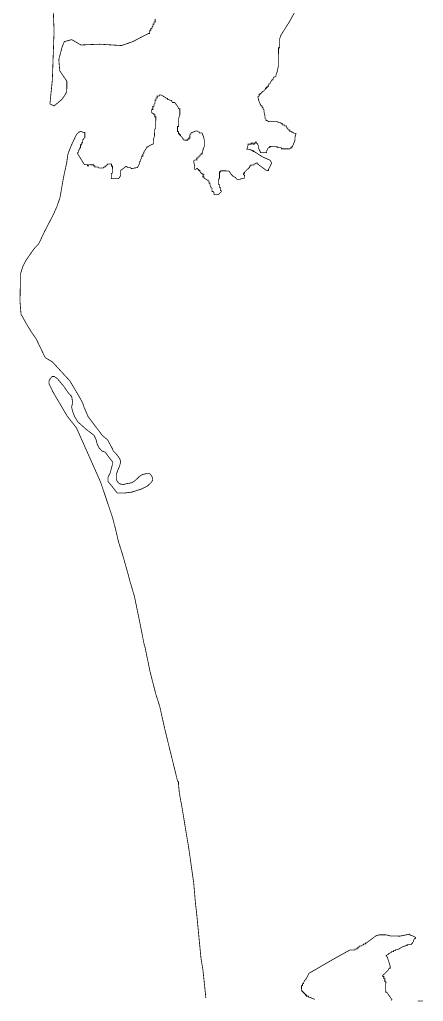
# Model space of a CAD drawing. Header units: metres. Extents: x 257673 to 289848, y 2129691 to 2228029.
# Drawn here: x 260894 to 262431, y 2213084 to 2216820 of the extents above; entities that cross this region are included whole.
import ezdxf

# ---------------------------------------------------------------- set-up
doc = ezdxf.new("R2010")
doc.units = ezdxf.units.M
doc.header["$MEASUREMENT"] = 0
doc.layers.add('HAZARDS LINE', color=1, linetype='Continuous')

msp = doc.modelspace()

# ---------------------------------------------------------------- linework, layer by layer
at = {"layer": 'HAZARDS LINE', "lineweight": 18}
for points in [[(261410.1, 2216822.5, 2.97, 2.97, 0), (261410.1, 2216818.5, 2.97, 2.97, 0), (261410, 2216814.6, 2.97, 2.97, 0), (261410, 2216810.6, 2.97, 2.97, 0), (261406, 2216810.7, 2.97, 2.97, 0), (261405.9, 2216802.7, 2.97, 2.97, 0), (261401.9, 2216802.8, 2.97, 2.97, 0), (261401.9, 2216798.8, 2.97, 2.97, 0), (261401.8, 2216794.9, 2.97, 2.97, 0), (261397.8, 2216791, 2.97, 2.97, 0), (261397.8, 2216787, 2.97, 2.97, 0), (261393.8, 2216787.1, 2.97, 2.97, 0), (261393.7, 2216783.1, 2.97, 2.97, 0), (261393.7, 2216779.2, 2.97, 2.97, 0), (261389.7, 2216779.2, 2.97, 2.97, 0), (261389.7, 2216775.3, 2.97, 2.97, 0), (261389.6, 2216771.3, 2.97, 2.97, 0), (261389.6, 2216767.3, 2.97, 2.97, 0), (261385.6, 2216767.4, 2.97, 2.97, 0), (261369.7, 2216759.7, 2.97, 2.97, 0), (261325.8, 2216736.6, 2.97, 2.97, 0), (261282, 2216721.4, 2.97, 2.97, 0), (261198.9, 2216726.5, 2.97, 2.97, 0), (261127.6, 2216723.6, 2.97, 2.97, 0), (261092.3, 2216743.9, 2.97, 2.97, 0), (261064.4, 2216736.4, 2.97, 2.97, 0), (261056.2, 2216716.7, 2.97, 2.97, 0), (261043.7, 2216669.3, 2.97, 2.97, 0), (261043.6, 2216665.4, 2.97, 2.97, 0), (261047, 2216625.7, 2.97, 2.97, 0), (261054.7, 2216613.7, 2.97, 2.97, 0), (261074.1, 2216585.7, 2.97, 2.97, 0), (261073.9, 2216565.9, 2.97, 2.97, 0), (261073.6, 2216546.1, 2.97, 2.97, 0), (261065.4, 2216530.4, 2.97, 2.97, 0), (261053.3, 2216514.7, 2.97, 2.97, 0), (261025.3, 2216491.4, 2.97, 2.97, 0), (261009.6, 2216499.5, 2.97, 2.97, 0), (261018.8, 2216590.5, 2.97, 2.97, 0), (261025.4, 2216776.5, 2.97, 2.97, 0), (261019.6, 2216927.1, 2.97, 2.97, 0)], [(261603.2, 2213097.1, 2.97, 2.97, 0), (261591.9, 2213204.2, 2.97, 2.97, 0), (261584.6, 2213247.8, 2.97, 2.97, 0), (261567.3, 2213426.3, 2.97, 2.97, 0), (261563.8, 2213454.1, 2.97, 2.97, 0), (261557, 2213533.4, 2.97, 2.97, 0), (261539, 2213660.3, 2.97, 2.97, 0), (261513.5, 2213815.2, 2.97, 2.97, 0), (261502.5, 2213874.7, 2.97, 2.97, 0), (261499, 2213910.4, 2.97, 2.97, 0), (261499.2, 2213918.3, 2.97, 2.97, 0), (261495.3, 2213922.4, 2.97, 2.97, 0), (261446.6, 2214121.1, 2.97, 2.97, 0), (261428, 2214204.5, 2.97, 2.97, 0), (261412.9, 2214252.2, 2.97, 2.97, 0), (261390.4, 2214339.7, 2.97, 2.97, 0), (261371.9, 2214431, 2.97, 2.97, 0), (261368.1, 2214443, 2.97, 2.97, 0), (261345.9, 2214554.2, 2.97, 2.97, 0), (261331.1, 2214625.7, 2.97, 2.97, 0), (261312.2, 2214689.3, 2.97, 2.97, 0), (261308.5, 2214705.2, 2.97, 2.97, 0), (261285.9, 2214784.7, 2.97, 2.97, 0), (261270.7, 2214832.5, 2.97, 2.97, 0), (261259.5, 2214880.2, 2.97, 2.97, 0), (261248.3, 2214923.9, 2.97, 2.97, 0), (261202.7, 2215059.2, 2.97, 2.97, 0), (261156.7, 2215162.8, 2.97, 2.97, 0), (261110.7, 2215266.4, 2.97, 2.97, 0), (261075.7, 2215310.5, 2.97, 2.97, 0), (261021.5, 2215402.4, 2.97, 2.97, 0), (261010, 2215426.3, 2.97, 2.97, 0), (261006.2, 2215434.3, 2.97, 2.97, 0), (261006.3, 2215446.1, 2.97, 2.97, 0), (261014.4, 2215457.9, 2.97, 2.97, 0), (261018.4, 2215461.8, 2.97, 2.97, 0), (261026.3, 2215461.7, 2.97, 2.97, 0), (261038.1, 2215453.6, 2.97, 2.97, 0), (261061.5, 2215425.6, 2.97, 2.97, 0), (261080.9, 2215397.6, 2.97, 2.97, 0), (261092.6, 2215385.5, 2.97, 2.97, 0), (261096.2, 2215361.7, 2.97, 2.97, 0), (261092, 2215345.9, 2.97, 2.97, 0), (261095.7, 2215330, 2.97, 2.97, 0), (261103.4, 2215310.1, 2.97, 2.97, 0), (261115, 2215290.1, 2.97, 2.97, 0), (261146.2, 2215262, 2.97, 2.97, 0), (261177.6, 2215237.8, 2.97, 2.97, 0), (261185.2, 2215221.8, 2.97, 2.97, 0), (261189, 2215205.9, 2.97, 2.97, 0), (261196.7, 2215190, 2.97, 2.97, 0), (261208.4, 2215177.9, 2.97, 2.97, 0), (261220.2, 2215173.8, 2.97, 2.97, 0), (261231.8, 2215157.8, 2.97, 2.97, 0), (261247.4, 2215137.7, 2.97, 2.97, 0), (261247.2, 2215125.9, 2.97, 2.97, 0), (261243, 2215110.1, 2.97, 2.97, 0), (261238.9, 2215094.3, 2.97, 2.97, 0), (261230.7, 2215078.6, 2.97, 2.97, 0), (261230.5, 2215062.7, 2.97, 2.97, 0), (261249.9, 2215038.7, 2.97, 2.97, 0), (261265.5, 2215018.7, 2.97, 2.97, 0), (261293.2, 2215018.3, 2.97, 2.97, 0), (261321, 2215021.8, 2.97, 2.97, 0), (261356.8, 2215033.2, 2.97, 2.97, 0), (261380.7, 2215044.8, 2.97, 2.97, 0), (261396.8, 2215060.4, 2.97, 2.97, 0), (261400.8, 2215068.2, 2.97, 2.97, 0), (261400.9, 2215076.1, 2.97, 2.97, 0), (261393.2, 2215088.1, 2.97, 2.97, 0), (261389.3, 2215092.2, 2.97, 2.97, 0), (261377.4, 2215092.3, 2.97, 2.97, 0), (261361.5, 2215088.6, 2.97, 2.97, 0), (261349.5, 2215080.8, 2.97, 2.97, 0), (261333.5, 2215065.2, 2.97, 2.97, 0), (261321.5, 2215057.5, 2.97, 2.97, 0), (261301.6, 2215053.8, 2.97, 2.97, 0), (261285.7, 2215050.1, 2.97, 2.97, 0), (261273.9, 2215054.2, 2.97, 2.97, 0), (261266.1, 2215062.2, 2.97, 2.97, 0), (261262.3, 2215070.2, 2.97, 2.97, 0), (261262.6, 2215090, 2.97, 2.97, 0), (261266.7, 2215101.8, 2.97, 2.97, 0), (261274.9, 2215121.5, 2.97, 2.97, 0), (261279.1, 2215137.3, 2.97, 2.97, 0), (261275.3, 2215149.2, 2.97, 2.97, 0), (261263.6, 2215165.2, 2.97, 2.97, 0), (261251.9, 2215177.3, 2.97, 2.97, 0), (261244.2, 2215193.2, 2.97, 2.97, 0), (261228.8, 2215221.2, 2.97, 2.97, 0), (261209.2, 2215237.3, 2.97, 2.97, 0), (261182, 2215273.3, 2.97, 2.97, 0), (261154.8, 2215309.4, 2.97, 2.97, 0), (261139.5, 2215345.2, 2.97, 2.97, 0), (261135.7, 2215357.2, 2.97, 2.97, 0), (261128, 2215373.1, 2.97, 2.97, 0), (261116.4, 2215393.1, 2.97, 2.97, 0), (261085.5, 2215445, 2.97, 2.97, 0), (261019.2, 2215517.2, 2.97, 2.97, 0), (260991.7, 2215533.5, 2.97, 2.97, 0), (260980.2, 2215557.4, 2.97, 2.97, 0), (260964.8, 2215589.3, 2.97, 2.97, 0), (260957.1, 2215605.3, 2.97, 2.97, 0), (260937.7, 2215633.3, 2.97, 2.97, 0), (260918.4, 2215665.2, 2.97, 2.97, 0), (260903, 2215693.2, 2.97, 2.97, 0), (260899.1, 2215697.2, 2.97, 2.97, 0), (260899.2, 2215705.1, 2.97, 2.97, 0), (260895.8, 2215744.8, 2.97, 2.97, 0), (260896, 2215760.6, 2.97, 2.97, 0), (260896.5, 2215792.3, 2.97, 2.97, 0), (260897.1, 2215835.8, 2.97, 2.97, 0), (260897.3, 2215847.7, 2.97, 2.97, 0), (260897.3, 2215851.7, 2.97, 2.97, 0), (260901.4, 2215863.5, 2.97, 2.97, 0), (260905.6, 2215879.3, 2.97, 2.97, 0), (260913.8, 2215895, 2.97, 2.97, 0), (260917.8, 2215902.8, 2.97, 2.97, 0), (260942.1, 2215938.1, 2.97, 2.97, 0), (260954.2, 2215953.8, 2.97, 2.97, 0), (260962.2, 2215961.6, 2.97, 2.97, 0), (260966.3, 2215965.5, 2.97, 2.97, 0), (260990.7, 2216016.6, 2.97, 2.97, 0), (261023.3, 2216079.5, 2.97, 2.97, 0), (261035.6, 2216107.1, 2.97, 2.97, 0), (261048, 2216142.6, 2.97, 2.97, 0), (261060.9, 2216217.6, 2.97, 2.97, 0), (261073.7, 2216276.8, 2.97, 2.97, 0), (261078.1, 2216308.5, 2.97, 2.97, 0), (261090.4, 2216340, 2.97, 2.97, 0), (261110.8, 2216383.2, 2.97, 2.97, 0), (261118.9, 2216391, 2.97, 2.97, 0), (261126.8, 2216394.9, 2.97, 2.97, 0), (261130.8, 2216394.8, 2.97, 2.97, 0), (261134.7, 2216390.8, 2.97, 2.97, 0), (261138.7, 2216390.8, 2.97, 2.97, 0), (261142.6, 2216390.7, 2.97, 2.97, 0), (261142.5, 2216382.8, 2.97, 2.97, 0), (261142.4, 2216378.8, 2.97, 2.97, 0), (261142.4, 2216374.9, 2.97, 2.97, 0), (261142.3, 2216370.9, 2.97, 2.97, 0), (261138.3, 2216367, 2.97, 2.97, 0), (261138.3, 2216363, 2.97, 2.97, 0), (261134.3, 2216363.1, 2.97, 2.97, 0), (261134.2, 2216355.2, 2.97, 2.97, 0), (261134.1, 2216351.2, 2.97, 2.97, 0), (261130.2, 2216351.3, 2.97, 2.97, 0), (261130.1, 2216347.3, 2.97, 2.97, 0), (261130.1, 2216343.4, 2.97, 2.97, 0), (261126.1, 2216343.4, 2.97, 2.97, 0), (261126, 2216339.4, 2.97, 2.97, 0), (261126, 2216335.5, 2.97, 2.97, 0), (261125.9, 2216331.5, 2.97, 2.97, 0), (261122, 2216331.6, 2.97, 2.97, 0), (261121.9, 2216327.6, 2.97, 2.97, 0), (261121.9, 2216323.7, 2.97, 2.97, 0), (261117.9, 2216323.7, 2.97, 2.97, 0), (261117.8, 2216319.8, 2.97, 2.97, 0), (261117.8, 2216315.8, 2.97, 2.97, 0), (261113.8, 2216311.9, 2.97, 2.97, 0), (261140.9, 2216268, 2.97, 2.97, 0), (261148.8, 2216267.8, 2.97, 2.97, 0), (261152.7, 2216267.8, 2.97, 2.97, 0), (261152.7, 2216263.8, 2.97, 2.97, 0), (261156.6, 2216263.8, 2.97, 2.97, 0), (261156.7, 2216267.7, 2.97, 2.97, 0), (261160.7, 2216267.7, 2.97, 2.97, 0), (261164.6, 2216267.6, 2.97, 2.97, 0), (261168.6, 2216267.6, 2.97, 2.97, 0), (261172.5, 2216267.5, 2.97, 2.97, 0), (261176.5, 2216267.4, 2.97, 2.97, 0), (261176.4, 2216263.5, 2.97, 2.97, 0), (261180.4, 2216263.4, 2.97, 2.97, 0), (261180.3, 2216259.5, 2.97, 2.97, 0), (261184.3, 2216259.4, 2.97, 2.97, 0), (261188.3, 2216259.4, 2.97, 2.97, 0), (261192.2, 2216259.3, 2.97, 2.97, 0), (261196.1, 2216255.3, 2.97, 2.97, 0), (261200.1, 2216255.2, 2.97, 2.97, 0), (261204, 2216255.2, 2.97, 2.97, 0), (261208, 2216255.1, 2.97, 2.97, 0), (261211.9, 2216255.1, 2.97, 2.97, 0), (261216, 2216259, 2.97, 2.97, 0), (261219.9, 2216258.9, 2.97, 2.97, 0), (261220, 2216262.9, 2.97, 2.97, 0), (261223.9, 2216262.8, 2.97, 2.97, 0), (261224, 2216266.8, 2.97, 2.97, 0), (261228, 2216266.7, 2.97, 2.97, 0), (261228, 2216270.7, 2.97, 2.97, 0), (261232, 2216270.6, 2.97, 2.97, 0), (261235.9, 2216270.5, 2.97, 2.97, 0), (261239.9, 2216270.5, 2.97, 2.97, 0), (261243.8, 2216270.4, 2.97, 2.97, 0), (261243.8, 2216266.5, 2.97, 2.97, 0), (261243.7, 2216262.5, 2.97, 2.97, 0), (261247.7, 2216262.5, 2.97, 2.97, 0), (261247.6, 2216258.5, 2.97, 2.97, 0), (261247.6, 2216254.5, 2.97, 2.97, 0), (261247.5, 2216250.6, 2.97, 2.97, 0), (261247.5, 2216246.6, 2.97, 2.97, 0), (261247.4, 2216242.7, 2.97, 2.97, 0), (261247.3, 2216238.7, 2.97, 2.97, 0), (261247.3, 2216234.7, 2.97, 2.97, 0), (261243.3, 2216234.8, 2.97, 2.97, 0), (261243.3, 2216230.8, 2.97, 2.97, 0), (261243.1, 2216219, 2.97, 2.97, 0), (261243, 2216215, 2.97, 2.97, 0), (261247, 2216214.9, 2.97, 2.97, 0), (261251, 2216214.9, 2.97, 2.97, 0), (261254.9, 2216214.8, 2.97, 2.97, 0), (261258.9, 2216214.8, 2.97, 2.97, 0), (261262.8, 2216214.7, 2.97, 2.97, 0), (261266.8, 2216214.7, 2.97, 2.97, 0), (261270.8, 2216214.6, 2.97, 2.97, 0), (261278.8, 2216226.4, 2.97, 2.97, 0), (261278.9, 2216230.3, 2.97, 2.97, 0), (261279, 2216234.3, 2.97, 2.97, 0), (261279, 2216238.2, 2.97, 2.97, 0), (261279.1, 2216242.2, 2.97, 2.97, 0), (261279.1, 2216246.2, 2.97, 2.97, 0), (261299.2, 2216261.7, 2.97, 2.97, 0), (261303.1, 2216261.7, 2.97, 2.97, 0), (261303.1, 2216257.7, 2.97, 2.97, 0), (261307, 2216257.6, 2.97, 2.97, 0), (261314.9, 2216257.5, 2.97, 2.97, 0), (261318.8, 2216253.5, 2.97, 2.97, 0), (261322.8, 2216253.5, 2.97, 2.97, 0), (261342.6, 2216257.1, 2.97, 2.97, 0), (261350.8, 2216272.9, 2.97, 2.97, 0), (261350.8, 2216276.8, 2.97, 2.97, 0), (261350.9, 2216280.8, 2.97, 2.97, 0), (261354.9, 2216280.7, 2.97, 2.97, 0), (261354.9, 2216284.7, 2.97, 2.97, 0), (261355, 2216288.6, 2.97, 2.97, 0), (261359, 2216292.5, 2.97, 2.97, 0), (261359, 2216296.5, 2.97, 2.97, 0), (261359.1, 2216300.5, 2.97, 2.97, 0), (261363.1, 2216300.4, 2.97, 2.97, 0), (261363.1, 2216304.4, 2.97, 2.97, 0), (261363.2, 2216308.3, 2.97, 2.97, 0), (261367.2, 2216312.2, 2.97, 2.97, 0), (261367.2, 2216316.2, 2.97, 2.97, 0), (261375.3, 2216328, 2.97, 2.97, 0), (261379.4, 2216335.8, 2.97, 2.97, 0), (261383.4, 2216335.8, 2.97, 2.97, 0), (261387.4, 2216339.7, 2.97, 2.97, 0), (261403.3, 2216347.4, 2.97, 2.97, 0), (261403.4, 2216351.3, 2.97, 2.97, 0), (261403.4, 2216355.3, 2.97, 2.97, 0), (261403.5, 2216359.2, 2.97, 2.97, 0), (261403.6, 2216363.2, 2.97, 2.97, 0), (261407.7, 2216379, 2.97, 2.97, 0), (261408, 2216394.8, 2.97, 2.97, 0), (261408, 2216398.8, 2.97, 2.97, 0), (261408.1, 2216402.7, 2.97, 2.97, 0), (261412.1, 2216406.6, 2.97, 2.97, 0), (261412.2, 2216410.6, 2.97, 2.97, 0), (261412.2, 2216414.6, 2.97, 2.97, 0), (261412.3, 2216418.5, 2.97, 2.97, 0), (261412.3, 2216422.5, 2.97, 2.97, 0), (261412.4, 2216426.4, 2.97, 2.97, 0), (261412.4, 2216430.4, 2.97, 2.97, 0), (261412.5, 2216434.3, 2.97, 2.97, 0), (261412.6, 2216438.3, 2.97, 2.97, 0), (261412.6, 2216442.3, 2.97, 2.97, 0), (261412.7, 2216446.2, 2.97, 2.97, 0), (261412.7, 2216450.2, 2.97, 2.97, 0), (261408.8, 2216450.2, 2.97, 2.97, 0), (261408.8, 2216454.2, 2.97, 2.97, 0), (261408.9, 2216458.2, 2.97, 2.97, 0), (261404.9, 2216458.2, 2.97, 2.97, 0), (261405, 2216462.2, 2.97, 2.97, 0), (261401, 2216462.2, 2.97, 2.97, 0), (261397.1, 2216466.3, 2.97, 2.97, 0), (261397.2, 2216470.2, 2.97, 2.97, 0), (261397.2, 2216474.2, 2.97, 2.97, 0), (261397.3, 2216478.1, 2.97, 2.97, 0), (261401.2, 2216478.1, 2.97, 2.97, 0), (261401.3, 2216482, 2.97, 2.97, 0), (261401.4, 2216486, 2.97, 2.97, 0), (261401.4, 2216490, 2.97, 2.97, 0), (261405.4, 2216489.9, 2.97, 2.97, 0), (261405.4, 2216493.9, 2.97, 2.97, 0), (261405.5, 2216497.8, 2.97, 2.97, 0), (261409.5, 2216501.7, 2.97, 2.97, 0), (261409.6, 2216505.7, 2.97, 2.97, 0), (261409.6, 2216509.6, 2.97, 2.97, 0), (261409.7, 2216513.6, 2.97, 2.97, 0), (261413.6, 2216513.5, 2.97, 2.97, 0), (261413.7, 2216517.5, 2.97, 2.97, 0), (261413.7, 2216521.5, 2.97, 2.97, 0), (261417.7, 2216521.4, 2.97, 2.97, 0), (261417.8, 2216525.4, 2.97, 2.97, 0), (261417.8, 2216529.3, 2.97, 2.97, 0), (261421.8, 2216529.3, 2.97, 2.97, 0), (261425.7, 2216529.2, 2.97, 2.97, 0), (261425.8, 2216533.2, 2.97, 2.97, 0), (261429.8, 2216533.1, 2.97, 2.97, 0), (261433.7, 2216533, 2.97, 2.97, 0), (261453.3, 2216520.9, 2.97, 2.97, 0), (261457.3, 2216520.8, 2.97, 2.97, 0), (261457.2, 2216516.9, 2.97, 2.97, 0), (261469.1, 2216512.7, 2.97, 2.97, 0), (261473, 2216512.7, 2.97, 2.97, 0), (261473, 2216508.7, 2.97, 2.97, 0), (261476.9, 2216504.7, 2.97, 2.97, 0), (261480.8, 2216504.7, 2.97, 2.97, 0), (261484.8, 2216504.6, 2.97, 2.97, 0), (261496.4, 2216488.6, 2.97, 2.97, 0), (261500.3, 2216480.6, 2.97, 2.97, 0), (261504.2, 2216480.6, 2.97, 2.97, 0), (261504.2, 2216476.6, 2.97, 2.97, 0), (261504.1, 2216472.6, 2.97, 2.97, 0), (261504.1, 2216468.7, 2.97, 2.97, 0), (261504, 2216464.7, 2.97, 2.97, 0), (261503.9, 2216456.8, 2.97, 2.97, 0), (261499.8, 2216445, 2.97, 2.97, 0), (261499.7, 2216441, 2.97, 2.97, 0), (261499.7, 2216437.1, 2.97, 2.97, 0), (261499.6, 2216433.1, 2.97, 2.97, 0), (261499.5, 2216429.1, 2.97, 2.97, 0), (261499.5, 2216425.2, 2.97, 2.97, 0), (261499.4, 2216421.2, 2.97, 2.97, 0), (261499.4, 2216417.3, 2.97, 2.97, 0), (261499.3, 2216413.3, 2.97, 2.97, 0), (261495.4, 2216413.4, 2.97, 2.97, 0), (261495.3, 2216409.4, 2.97, 2.97, 0), (261495.2, 2216405.4, 2.97, 2.97, 0), (261495.2, 2216401.5, 2.97, 2.97, 0), (261495.1, 2216397.5, 2.97, 2.97, 0), (261495.1, 2216393.6, 2.97, 2.97, 0), (261499, 2216393.5, 2.97, 2.97, 0), (261499, 2216389.5, 2.97, 2.97, 0), (261498.9, 2216385.6, 2.97, 2.97, 0), (261502.9, 2216385.5, 2.97, 2.97, 0), (261502.8, 2216381.6, 2.97, 2.97, 0), (261506.8, 2216381.5, 2.97, 2.97, 0), (261506.7, 2216377.6, 2.97, 2.97, 0), (261510.6, 2216373.5, 2.97, 2.97, 0), (261514.5, 2216369.5, 2.97, 2.97, 0), (261514.5, 2216365.6, 2.97, 2.97, 0), (261518.4, 2216365.5, 2.97, 2.97, 0), (261518.4, 2216361.5, 2.97, 2.97, 0), (261522.3, 2216361.5, 2.97, 2.97, 0), (261526.3, 2216361.4, 2.97, 2.97, 0), (261530.2, 2216361.4, 2.97, 2.97, 0), (261534.2, 2216361.3, 2.97, 2.97, 0), (261534.3, 2216365.3, 2.97, 2.97, 0), (261538.2, 2216365.2, 2.97, 2.97, 0), (261538.3, 2216369.2, 2.97, 2.97, 0), (261542.2, 2216369.1, 2.97, 2.97, 0), (261542.3, 2216373.1, 2.97, 2.97, 0), (261542.3, 2216377, 2.97, 2.97, 0), (261542.4, 2216381, 2.97, 2.97, 0), (261542.5, 2216385, 2.97, 2.97, 0), (261546.4, 2216384.9, 2.97, 2.97, 0), (261546.5, 2216388.9, 2.97, 2.97, 0), (261566.4, 2216396.5, 2.97, 2.97, 0), (261570.3, 2216396.4, 2.97, 2.97, 0), (261574.2, 2216392.4, 2.97, 2.97, 0), (261578.2, 2216392.4, 2.97, 2.97, 0), (261578.1, 2216388.4, 2.97, 2.97, 0), (261582.1, 2216388.4, 2.97, 2.97, 0), (261586.1, 2216388.3, 2.97, 2.97, 0), (261590, 2216388.2, 2.97, 2.97, 0), (261590, 2216384.3, 2.97, 2.97, 0), (261593.8, 2216376.3, 2.97, 2.97, 0), (261597.5, 2216360.4, 2.97, 2.97, 0), (261597.4, 2216352.5, 2.97, 2.97, 0), (261597.3, 2216340.6, 2.97, 2.97, 0), (261597.2, 2216336.7, 2.97, 2.97, 0), (261593.1, 2216328.8, 2.97, 2.97, 0), (261593.1, 2216324.8, 2.97, 2.97, 0), (261588.9, 2216313, 2.97, 2.97, 0), (261588.9, 2216309, 2.97, 2.97, 0), (261584.9, 2216309.1, 2.97, 2.97, 0), (261584.9, 2216305.1, 2.97, 2.97, 0), (261580.9, 2216305.2, 2.97, 2.97, 0), (261580.9, 2216301.2, 2.97, 2.97, 0), (261576.9, 2216301.3, 2.97, 2.97, 0), (261576.8, 2216297.3, 2.97, 2.97, 0), (261572.9, 2216297.4, 2.97, 2.97, 0), (261572.8, 2216293.4, 2.97, 2.97, 0), (261568.9, 2216293.5, 2.97, 2.97, 0), (261568.8, 2216289.5, 2.97, 2.97, 0), (261568.8, 2216285.6, 2.97, 2.97, 0), (261564.8, 2216285.6, 2.97, 2.97, 0), (261560.8, 2216285.7, 2.97, 2.97, 0), (261556.8, 2216281.8, 2.97, 2.97, 0), (261560.5, 2216261.9, 2.97, 2.97, 0), (261560.4, 2216258, 2.97, 2.97, 0), (261560.4, 2216254, 2.97, 2.97, 0), (261560.3, 2216250.1, 2.97, 2.97, 0), (261564.3, 2216250, 2.97, 2.97, 0), (261568.3, 2216253.9, 2.97, 2.97, 0), (261572.3, 2216253.8, 2.97, 2.97, 0), (261572.2, 2216249.9, 2.97, 2.97, 0), (261576.2, 2216249.8, 2.97, 2.97, 0), (261576.1, 2216245.9, 2.97, 2.97, 0), (261580.1, 2216245.8, 2.97, 2.97, 0), (261580, 2216241.9, 2.97, 2.97, 0), (261587.8, 2216233.8, 2.97, 2.97, 0), (261591.8, 2216233.8, 2.97, 2.97, 0), (261591.7, 2216229.8, 2.97, 2.97, 0), (261595.7, 2216229.7, 2.97, 2.97, 0), (261591.7, 2216225.8, 2.97, 2.97, 0), (261591.6, 2216221.9, 2.97, 2.97, 0), (261595.6, 2216221.8, 2.97, 2.97, 0), (261595.5, 2216217.9, 2.97, 2.97, 0), (261607.3, 2216209.8, 2.97, 2.97, 0), (261611.2, 2216209.7, 2.97, 2.97, 0), (261611.2, 2216205.8, 2.97, 2.97, 0), (261615.1, 2216205.7, 2.97, 2.97, 0), (261615.1, 2216201.7, 2.97, 2.97, 0), (261615, 2216197.8, 2.97, 2.97, 0), (261619, 2216197.7, 2.97, 2.97, 0), (261618.9, 2216193.8, 2.97, 2.97, 0), (261618.9, 2216189.8, 2.97, 2.97, 0), (261622.7, 2216181.8, 2.97, 2.97, 0), (261626.6, 2216177.8, 2.97, 2.97, 0), (261626.5, 2216173.9, 2.97, 2.97, 0), (261626.5, 2216169.9, 2.97, 2.97, 0), (261626.4, 2216165.9, 2.97, 2.97, 0), (261630.4, 2216165.9, 2.97, 2.97, 0), (261634.3, 2216161.9, 2.97, 2.97, 0), (261634.2, 2216157.9, 2.97, 2.97, 0), (261634.2, 2216153.9, 2.97, 2.97, 0), (261638.1, 2216153.9, 2.97, 2.97, 0), (261642.1, 2216153.8, 2.97, 2.97, 0), (261646.1, 2216153.8, 2.97, 2.97, 0), (261650, 2216153.7, 2.97, 2.97, 0), (261662.1, 2216165.4, 2.97, 2.97, 0), (261662.1, 2216169.4, 2.97, 2.97, 0), (261658.2, 2216169.4, 2.97, 2.97, 0), (261658.2, 2216173.4, 2.97, 2.97, 0), (261658.3, 2216181.3, 2.97, 2.97, 0), (261654.4, 2216181.4, 2.97, 2.97, 0), (261654.4, 2216185.3, 2.97, 2.97, 0), (261654.5, 2216189.3, 2.97, 2.97, 0), (261654.5, 2216193.3, 2.97, 2.97, 0), (261650.6, 2216193.3, 2.97, 2.97, 0), (261650.6, 2216197.3, 2.97, 2.97, 0), (261650.8, 2216205.2, 2.97, 2.97, 0), (261650.8, 2216209.2, 2.97, 2.97, 0), (261650.9, 2216213.1, 2.97, 2.97, 0), (261654.8, 2216213.1, 2.97, 2.97, 0), (261654.9, 2216217, 2.97, 2.97, 0), (261654.9, 2216221, 2.97, 2.97, 0), (261655, 2216224.9, 2.97, 2.97, 0), (261655.1, 2216228.9, 2.97, 2.97, 0), (261655.1, 2216232.9, 2.97, 2.97, 0), (261655.2, 2216236.8, 2.97, 2.97, 0), (261655.2, 2216240.8, 2.97, 2.97, 0), (261659.2, 2216240.7, 2.97, 2.97, 0), (261659.2, 2216244.7, 2.97, 2.97, 0), (261663.2, 2216244.6, 2.97, 2.97, 0), (261667.2, 2216244.6, 2.97, 2.97, 0), (261671.1, 2216244.5, 2.97, 2.97, 0), (261675.1, 2216244.4, 2.97, 2.97, 0), (261679, 2216244.4, 2.97, 2.97, 0), (261683, 2216244.3, 2.97, 2.97, 0), (261686.9, 2216244.3, 2.97, 2.97, 0), (261690.9, 2216244.2, 2.97, 2.97, 0), (261698.7, 2216232.2, 2.97, 2.97, 0), (261706.5, 2216224.2, 2.97, 2.97, 0), (261714.3, 2216220.1, 2.97, 2.97, 0), (261718.2, 2216216.1, 2.97, 2.97, 0), (261722.1, 2216212.1, 2.97, 2.97, 0), (261726.1, 2216212, 2.97, 2.97, 0), (261730, 2216212, 2.97, 2.97, 0), (261734, 2216211.9, 2.97, 2.97, 0), (261738, 2216215.8, 2.97, 2.97, 0), (261742, 2216215.8, 2.97, 2.97, 0), (261745.9, 2216215.7, 2.97, 2.97, 0), (261749.9, 2216215.7, 2.97, 2.97, 0), (261749.9, 2216219.6, 2.97, 2.97, 0), (261750, 2216223.6, 2.97, 2.97, 0), (261750.1, 2216227.5, 2.97, 2.97, 0), (261746.2, 2216231.5, 2.97, 2.97, 0), (261746.2, 2216235.5, 2.97, 2.97, 0), (261750.2, 2216235.5, 2.97, 2.97, 0), (261750.2, 2216239.4, 2.97, 2.97, 0), (261766.3, 2216255, 2.97, 2.97, 0), (261770.3, 2216258.9, 2.97, 2.97, 0), (261770.4, 2216262.9, 2.97, 2.97, 0), (261774.3, 2216262.8, 2.97, 2.97, 0), (261774.4, 2216266.8, 2.97, 2.97, 0), (261778.3, 2216266.7, 2.97, 2.97, 0), (261782.3, 2216266.7, 2.97, 2.97, 0), (261786.3, 2216266.6, 2.97, 2.97, 0), (261786.3, 2216270.6, 2.97, 2.97, 0), (261790.3, 2216270.5, 2.97, 2.97, 0), (261794.3, 2216274.4, 2.97, 2.97, 0), (261798.3, 2216274.4, 2.97, 2.97, 0), (261798.2, 2216270.4, 2.97, 2.97, 0), (261802.2, 2216270.3, 2.97, 2.97, 0), (261806.1, 2216266.3, 2.97, 2.97, 0), (261833.5, 2216246.1, 2.97, 2.97, 0), (261841.4, 2216246, 2.97, 2.97, 0), (261841.5, 2216250, 2.97, 2.97, 0), (261849.6, 2216265.7, 2.97, 2.97, 0), (261853.7, 2216273.6, 2.97, 2.97, 0), (261849.8, 2216281.5, 2.97, 2.97, 0), (261845.9, 2216285.6, 2.97, 2.97, 0), (261818.4, 2216297.8, 2.97, 2.97, 0), (261787, 2216318.1, 2.97, 2.97, 0), (261783, 2216318.1, 2.97, 2.97, 0), (261783.1, 2216322.1, 2.97, 2.97, 0), (261779.1, 2216322.2, 2.97, 2.97, 0), (261775.2, 2216322.2, 2.97, 2.97, 0), (261775.2, 2216326.2, 2.97, 2.97, 0), (261771.3, 2216326.2, 2.97, 2.97, 0), (261767.3, 2216326.3, 2.97, 2.97, 0), (261763.4, 2216326.3, 2.97, 2.97, 0), (261759.4, 2216326.4, 2.97, 2.97, 0), (261763.6, 2216342.2, 2.97, 2.97, 0), (261763.6, 2216346.1, 2.97, 2.97, 0), (261767.6, 2216346.1, 2.97, 2.97, 0), (261771.6, 2216346, 2.97, 2.97, 0), (261775.5, 2216346, 2.97, 2.97, 0), (261775.6, 2216349.9, 2.97, 2.97, 0), (261779.5, 2216349.9, 2.97, 2.97, 0), (261783.5, 2216349.8, 2.97, 2.97, 0), (261783.4, 2216345.9, 2.97, 2.97, 0), (261787.4, 2216345.8, 2.97, 2.97, 0), (261787.5, 2216349.8, 2.97, 2.97, 0), (261791.4, 2216349.7, 2.97, 2.97, 0), (261791.5, 2216353.7, 2.97, 2.97, 0), (261795.4, 2216353.6, 2.97, 2.97, 0), (261795.4, 2216349.7, 2.97, 2.97, 0), (261799.3, 2216349.6, 2.97, 2.97, 0), (261799.3, 2216345.6, 2.97, 2.97, 0), (261803.2, 2216341.6, 2.97, 2.97, 0), (261803.1, 2216337.7, 2.97, 2.97, 0), (261803.1, 2216333.7, 2.97, 2.97, 0), (261803, 2216329.7, 2.97, 2.97, 0), (261806.9, 2216325.7, 2.97, 2.97, 0), (261806.8, 2216321.8, 2.97, 2.97, 0), (261810.8, 2216317.7, 2.97, 2.97, 0), (261810.7, 2216313.8, 2.97, 2.97, 0), (261814.7, 2216313.7, 2.97, 2.97, 0), (261818.6, 2216313.7, 2.97, 2.97, 0), (261822.6, 2216313.6, 2.97, 2.97, 0), (261826.5, 2216313.6, 2.97, 2.97, 0), (261830.5, 2216313.5, 2.97, 2.97, 0), (261834.4, 2216313.4, 2.97, 2.97, 0), (261834.5, 2216317.4, 2.97, 2.97, 0), (261834.6, 2216321.4, 2.97, 2.97, 0), (261838.6, 2216325.3, 2.97, 2.97, 0), (261838.6, 2216329.2, 2.97, 2.97, 0), (261842.6, 2216333.1, 2.97, 2.97, 0), (261846.6, 2216333.1, 2.97, 2.97, 0), (261846.7, 2216337, 2.97, 2.97, 0), (261850.6, 2216337, 2.97, 2.97, 0), (261854.6, 2216336.9, 2.97, 2.97, 0), (261858.5, 2216336.9, 2.97, 2.97, 0), (261862.5, 2216336.8, 2.97, 2.97, 0), (261870.4, 2216336.7, 2.97, 2.97, 0), (261874.4, 2216336.6, 2.97, 2.97, 0), (261874.3, 2216332.7, 2.97, 2.97, 0), (261878.3, 2216332.6, 2.97, 2.97, 0), (261882.2, 2216332.6, 2.97, 2.97, 0), (261886.2, 2216332.5, 2.97, 2.97, 0), (261890.2, 2216332.5, 2.97, 2.97, 0), (261890.1, 2216328.5, 2.97, 2.97, 0), (261894.1, 2216328.4, 2.97, 2.97, 0), (261898, 2216328.4, 2.97, 2.97, 0), (261902, 2216328.3, 2.97, 2.97, 0), (261905.9, 2216328.3, 2.97, 2.97, 0), (261909.9, 2216328.2, 2.97, 2.97, 0), (261913.9, 2216328.2, 2.97, 2.97, 0), (261917.8, 2216328.1, 2.97, 2.97, 0), (261921.8, 2216328, 2.97, 2.97, 0), (261925.8, 2216331.9, 2.97, 2.97, 0), (261929.7, 2216331.9, 2.97, 2.97, 0), (261929.8, 2216335.8, 2.97, 2.97, 0), (261933.8, 2216335.8, 2.97, 2.97, 0), (261933.8, 2216339.7, 2.97, 2.97, 0), (261942, 2216359.4, 2.97, 2.97, 0), (261942.2, 2216371.3, 2.97, 2.97, 0), (261946.4, 2216387.1, 2.97, 2.97, 0), (261938.5, 2216387.2, 2.97, 2.97, 0), (261934.6, 2216391.2, 2.97, 2.97, 0), (261930.6, 2216391.3, 2.97, 2.97, 0), (261930.7, 2216395.2, 2.97, 2.97, 0), (261926.7, 2216395.3, 2.97, 2.97, 0), (261922.7, 2216395.3, 2.97, 2.97, 0), (261922.8, 2216399.3, 2.97, 2.97, 0), (261918.8, 2216399.4, 2.97, 2.97, 0), (261914.9, 2216403.4, 2.97, 2.97, 0), (261915, 2216407.3, 2.97, 2.97, 0), (261911, 2216407.4, 2.97, 2.97, 0), (261911.1, 2216411.4, 2.97, 2.97, 0), (261911.1, 2216415.3, 2.97, 2.97, 0), (261907.2, 2216415.4, 2.97, 2.97, 0), (261903.2, 2216415.4, 2.97, 2.97, 0), (261903.3, 2216419.4, 2.97, 2.97, 0), (261899.3, 2216419.4, 2.97, 2.97, 0), (261895.4, 2216419.5, 2.97, 2.97, 0), (261895.4, 2216423.5, 2.97, 2.97, 0), (261891.5, 2216423.5, 2.97, 2.97, 0), (261887.6, 2216427.5, 2.97, 2.97, 0), (261883.6, 2216427.6, 2.97, 2.97, 0), (261879.6, 2216427.6, 2.97, 2.97, 0), (261875.7, 2216431.7, 2.97, 2.97, 0), (261871.8, 2216431.7, 2.97, 2.97, 0), (261867.8, 2216431.8, 2.97, 2.97, 0), (261863.9, 2216431.8, 2.97, 2.97, 0), (261859.9, 2216431.9, 2.97, 2.97, 0), (261855.9, 2216431.9, 2.97, 2.97, 0), (261852, 2216432, 2.97, 2.97, 0), (261848, 2216432.1, 2.97, 2.97, 0), (261844.1, 2216432.1, 2.97, 2.97, 0), (261840.1, 2216432.2, 2.97, 2.97, 0), (261836.2, 2216436.2, 2.97, 2.97, 0), (261832.2, 2216436.2, 2.97, 2.97, 0), (261832.3, 2216440.2, 2.97, 2.97, 0), (261828.4, 2216444.2, 2.97, 2.97, 0), (261828.5, 2216448.2, 2.97, 2.97, 0), (261828.5, 2216452.1, 2.97, 2.97, 0), (261824.8, 2216468, 2.97, 2.97, 0), (261824.8, 2216472, 2.97, 2.97, 0), (261824.9, 2216476, 2.97, 2.97, 0), (261821, 2216480, 2.97, 2.97, 0), (261821.1, 2216483.9, 2.97, 2.97, 0), (261817.2, 2216487.9, 2.97, 2.97, 0), (261817.2, 2216491.9, 2.97, 2.97, 0), (261813.3, 2216492, 2.97, 2.97, 0), (261805.6, 2216507.9, 2.97, 2.97, 0), (261801.8, 2216523.8, 2.97, 2.97, 0), (261801.9, 2216527.8, 2.97, 2.97, 0), (261805.8, 2216527.7, 2.97, 2.97, 0), (261805.9, 2216531.7, 2.97, 2.97, 0), (261806, 2216535.6, 2.97, 2.97, 0), (261809.9, 2216535.6, 2.97, 2.97, 0), (261810, 2216539.5, 2.97, 2.97, 0), (261813.9, 2216539.5, 2.97, 2.97, 0), (261814, 2216543.4, 2.97, 2.97, 0), (261817.9, 2216543.4, 2.97, 2.97, 0), (261818, 2216547.3, 2.97, 2.97, 0), (261822, 2216547.3, 2.97, 2.97, 0), (261826, 2216551.2, 2.97, 2.97, 0), (261830, 2216555.1, 2.97, 2.97, 0), (261830.1, 2216559, 2.97, 2.97, 0), (261834, 2216559, 2.97, 2.97, 0), (261834.1, 2216562.9, 2.97, 2.97, 0), (261838, 2216562.9, 2.97, 2.97, 0), (261838.1, 2216566.9, 2.97, 2.97, 0), (261842, 2216566.8, 2.97, 2.97, 0), (261842.1, 2216570.8, 2.97, 2.97, 0), (261842.2, 2216574.7, 2.97, 2.97, 0), (261846.1, 2216574.7, 2.97, 2.97, 0), (261850.2, 2216582.5, 2.97, 2.97, 0), (261854.3, 2216590.4, 2.97, 2.97, 0), (261858.2, 2216590.3, 2.97, 2.97, 0), (261858.3, 2216594.3, 2.97, 2.97, 0), (261862.3, 2216602.1, 2.97, 2.97, 0), (261866.3, 2216602.1, 2.97, 2.97, 0), (261870.3, 2216606, 2.97, 2.97, 0), (261870.4, 2216610, 2.97, 2.97, 0), (261874.5, 2216621.8, 2.97, 2.97, 0), (261878.7, 2216641.5, 2.97, 2.97, 0), (261878.8, 2216645.5, 2.97, 2.97, 0), (261878.9, 2216653.4, 2.97, 2.97, 0), (261879, 2216657.4, 2.97, 2.97, 0), (261879, 2216661.3, 2.97, 2.97, 0), (261879.1, 2216665.3, 2.97, 2.97, 0), (261879.3, 2216677.1, 2.97, 2.97, 0), (261879.3, 2216681.1, 2.97, 2.97, 0), (261879.5, 2216693, 2.97, 2.97, 0), (261879.5, 2216696.9, 2.97, 2.97, 0), (261879.6, 2216700.9, 2.97, 2.97, 0), (261879.7, 2216708.8, 2.97, 2.97, 0), (261879.8, 2216712.8, 2.97, 2.97, 0), (261883.7, 2216712.7, 2.97, 2.97, 0), (261884, 2216728.6, 2.97, 2.97, 0), (261884, 2216732.5, 2.97, 2.97, 0), (261884.1, 2216736.5, 2.97, 2.97, 0), (261884.1, 2216740.4, 2.97, 2.97, 0), (261884.2, 2216744.4, 2.97, 2.97, 0), (261884.2, 2216748.4, 2.97, 2.97, 0), (261888.3, 2216756.2, 2.97, 2.97, 0), (261888.4, 2216760.2, 2.97, 2.97, 0), (261920.8, 2216811.2, 2.97, 2.97, 0), (261949.2, 2216862.3, 2.97, 2.97, 0)]]:
    msp.add_lwpolyline(points, format="xyseb", dxfattribs=at)
at = {"layer": 'HAZARDS LINE', "lineweight": 18, "const_width": 2.97}
for points in [[(262017.9, 2213091.1), (261998.2, 2213099.3), (261994.2, 2213099.4), (261994.3, 2213103.3), (261986.4, 2213103.5), (261986.4, 2213107.4), (261982.5, 2213107.5), (261982.5, 2213111.4), (261978.6, 2213111.5), (261978.6, 2213115.4), (261974.7, 2213115.5), (261974.7, 2213119.5), (261970.8, 2213119.5), (261970.8, 2213123.5), (261966.9, 2213123.5), (261967.2, 2213143.3), (261971.1, 2213143.3), (261971.2, 2213151.2), (261975.2, 2213151.1), (261975.2, 2213155.1), (261979.3, 2213163), (261983.3, 2213166.9), (261995.6, 2213190.4), (262075.4, 2213236.8), (262151.3, 2213279.3), (262171, 2213279), (262171.1, 2213283), (262179, 2213282.9), (262179.1, 2213286.8), (262183, 2213286.8), (262183.1, 2213290.7), (262187.1, 2213290.7), (262187.1, 2213294.6), (262195, 2213294.5), (262199, 2213298.4), (262203, 2213298.4), (262203.1, 2213302.3), (262211, 2213302.2), (262211, 2213306.2), (262215, 2213306.1), (262219, 2213310), (262251, 2213333.3), (262263, 2213337.1), (262290.7, 2213336.7), (262306.4, 2213332.5), (262342.1, 2213332), (262377.8, 2213339.4), (262381.7, 2213335.4), (262385.7, 2213335.3), (262401.4, 2213327.2), (262401.3, 2213323.2), (262397.4, 2213323.3), (262393.3, 2213315.4), (262393.3, 2213311.5), (262389.2, 2213307.6), (262389.2, 2213303.6), (262385.2, 2213303.7), (262385.2, 2213299.7), (262369.3, 2213299.9), (262369.3, 2213296), (262365.3, 2213296), (262353.4, 2213292.2), (262333.4, 2213280.6), (262325.5, 2213280.8), (262325.4, 2213276.8), (262317.5, 2213276.9), (262317.5, 2213273), (262309.6, 2213273.1), (262309.5, 2213269.1), (262305.5, 2213269.2), (262301.5, 2213265.3), (262297.6, 2213265.3), (262297.5, 2213261.4), (262293.5, 2213261.4), (262289.5, 2213257.5), (262293.4, 2213253.5), (262304.8, 2213217.7), (262304.7, 2213209.8), (262300.7, 2213209.8), (262296.7, 2213202), (262284.6, 2213190.3), (262280.6, 2213186.4), (262276.6, 2213182.5), (262276.5, 2213178.5), (262280.5, 2213178.4), (262280.4, 2213170.5), (262284.3, 2213170.5), (262284.2, 2213158.6), (262288.1, 2213158.5), (262287.5, 2213118.9), (262291.5, 2213118.9), (262310.9, 2213090.9), (262310.8, 2213086.9)], [(262409.8, 2213085.5), (262429.6, 2213085.2)]]:
    msp.add_lwpolyline(points, dxfattribs=at)

doc.saveas('drawing.dxf')
